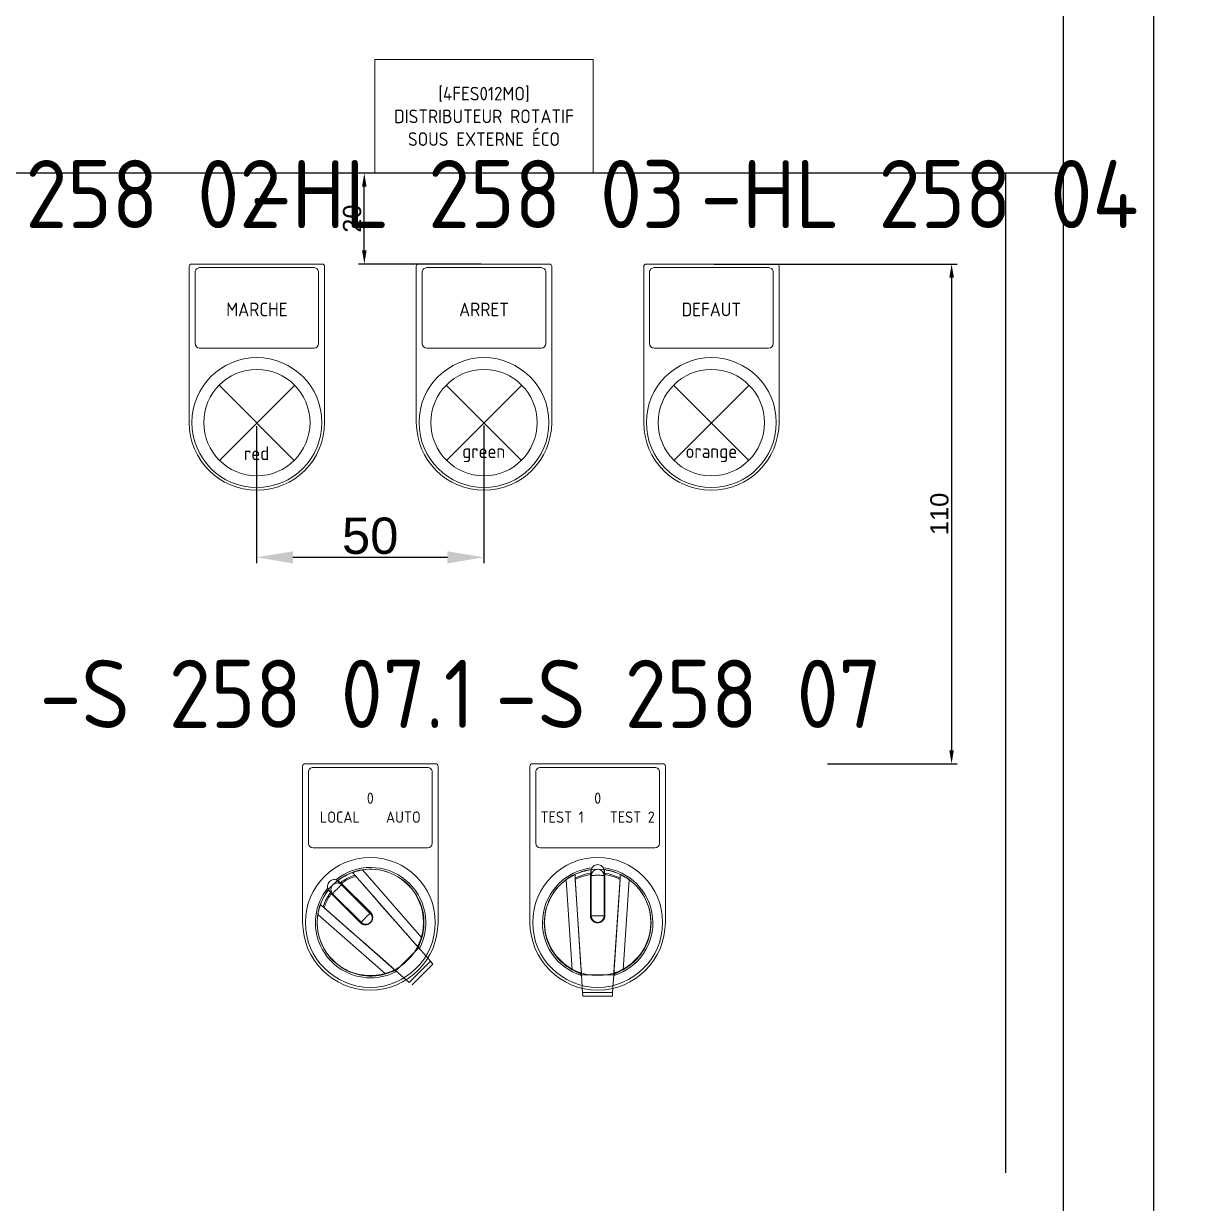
# Model space of a CAD drawing. Header units: millimetres. Extents: x 0 to 69574, y -5 to 41746.
# Drawn here: x 39704.3 to 39962.1, y 23952.7 to 24212.3 of the extents above; entities that cross this region are included whole.
import ezdxf
from ezdxf.enums import TextEntityAlignment as Align

# ---------------------------------------------------------------- set-up
doc = ezdxf.new("R2010")
doc.units = ezdxf.units.MM
doc.set_wipeout_variables(frame=1)
doc.layers.add('! NO PLOT !', color=7, linetype='Continuous', true_color=0xff75dd, plot=False)
doc.layers.add('000-PI-Oprema', color=30, linetype='Continuous', lineweight=5)
for name, color, linetype in [('000-PI-ORMAR', 2, 'Continuous'), ('000-PI_TEXT', 7, 'Continuous'), ('002-PI-Kabelska kanalica', 150, 'Continuous')]:
    doc.layers.add(name, color=color, linetype=linetype)
doc.styles.add('PI0', font='isocpeur.ttf', dxfattribs={"width": 0.9})
doc.styles.get("Standard").update_dxf_attribs({"font": 'arial.ttf'})
doc.dimstyles.new('ISO-25', dxfattribs={"dimtxt": 4, "dimasz": 3, "dimexe": 1.25, "dimexo": 0.625, "dimtad": 1, "dimtxsty": 'Standard', "dimcen": 3, "dimadec": 0, "dimazin": 0, "dimtfac": 1, "dimtmove": 0, "dimatfit": 3, "dimfxl": 1, "dimarcsym": 0})
doc.dimstyles.new('ISO-25-lb', dxfattribs={"dimtxt": 8, "dimasz": 8, "dimexe": 1.25, "dimexo": 0.625, "dimtad": 1, "dimtxsty": 'Standard', "dimcen": 5, "dimadec": 0, "dimazin": 0, "dimtfac": 1, "dimtmove": 0, "dimatfit": 3, "dimfxl": 1, "dimarcsym": 0})

# ---------------------------------------------------------------- blocks, each defined once
blk = doc.blocks.new('*D718')
at = {"layer": '! NO PLOT !', "color": 0, "lineweight": -2, "ltscale": 0.25, "transparency": 16777216}
for p, q in [((39856.36, 24159.4), (39909.88, 24159.4)), ((39908.63, 24156.4), (39908.63, 24052.4)), ((39881.28, 24049.4), (39909.88, 24049.4))]:
    blk.add_line(p, q, dxfattribs=at)
at = {"layer": '! NO PLOT !', "color": 0, "ltscale": 0.25, "transparency": 16777216}
for points in [[(39908.13, 24156.4), (39909.13, 24156.4), (39908.63, 24159.4)], [(39908.13, 24052.4), (39909.13, 24052.4), (39908.63, 24049.4)]]:
    blk.add_solid(points, dxfattribs=at)
at = {"layer": 'Defpoints', "color": 0, "ltscale": 0.25, "transparency": 16777216}
for p in [(39855.73, 24159.4), (39880.66, 24049.4), (39908.63, 24049.4)]:
    blk.add_point(p, dxfattribs=at)
at = {"layer": '! NO PLOT !', "color": 0, "ltscale": 0.25, "transparency": 16777216, "insert": (39905.96, 24104.4), "char_height": 4, "attachment_point": 5, "rotation": 90}
blk.add_mtext('110', dxfattribs=at)
blk = doc.blocks.new('podloska')
at = {"layer": '000-PI-Oprema'}
for p, q in [((43279.2, 39098.35), (43308, 39098.35)), ((43278.7, 39063.45), (43278.7, 39097.85)), ((43280, 39080.85), (43280, 39096.55)), ((43281, 39097.55), (43306.2, 39097.55)), ((43307.2, 39080.85), (43307.2, 39096.55)), ((43308.5, 39063.45), (43308.5, 39097.85)), ((43281, 39079.85), (43306.2, 39079.85))]:
    blk.add_line(p, q, dxfattribs=at)
blk.add_circle((43293.6, 39063.45), 14.3, dxfattribs=at)
at = {"layer": '000-PI-Oprema', "ltscale": 0.25}
blk.add_circle((43293.6, 39063.45), 11.7, dxfattribs=at)
at = {"layer": '000-PI-Oprema'}
for centre, radius, start, end in [((43279.2, 39097.85), 0.5, 90, 179.9998), ((43308, 39097.85), 0.5, 0.0002, 90), ((43281, 39096.55), 1, 90, 180.0001), ((43306.2, 39096.55), 1, 359.9999, 90), ((43281, 39080.85), 1, 180, 270), ((43306.2, 39080.85), 1, 270, 0), ((43293.6, 39063.45), 14.9, 180, 0)]:
    blk.add_arc(centre, radius, start, end, dxfattribs=at)
blk = doc.blocks.new('*D808')
at = {"layer": '! NO PLOT !', "color": 0, "linetype": 'Continuous', "lineweight": -2, "ltscale": 0.25, "transparency": 16777216}
for p, q in [((39755.63, 24123.73), (39755.63, 24093.6)), ((39805.63, 24123.83), (39805.63, 24093.6)), ((39763.63, 24094.85), (39797.63, 24094.85))]:
    blk.add_line(p, q, dxfattribs=at)
at = {"layer": '! NO PLOT !', "color": 0, "ltscale": 0.25, "transparency": 16777216}
for points in [[(39763.63, 24096.18), (39763.63, 24093.51), (39755.63, 24094.85)], [(39797.63, 24096.18), (39797.63, 24093.51), (39805.63, 24094.85)]]:
    blk.add_solid(points, dxfattribs=at)
at = {"layer": 'Defpoints', "color": 0, "ltscale": 0.25, "transparency": 16777216}
for p in [(39755.63, 24124.35), (39805.63, 24124.45), (39805.63, 24094.85)]:
    blk.add_point(p, dxfattribs=at)
at = {"layer": '! NO PLOT !', "color": 0, "ltscale": 0.25, "transparency": 16777216, "insert": (39780.63, 24099.55), "char_height": 8, "attachment_point": 5}
blk.add_mtext('50', dxfattribs=at)
blk = doc.blocks.new('*D809')
at = {"layer": '! NO PLOT !', "color": 0, "lineweight": -2, "ltscale": 0.25, "transparency": 16777216}
for p, q in [((39805.06, 24179.4), (39778.09, 24179.4)), ((39779.34, 24162.4), (39779.34, 24176.4)), ((39805.06, 24159.4), (39778.09, 24159.4))]:
    blk.add_line(p, q, dxfattribs=at)
at = {"layer": '! NO PLOT !', "color": 0, "ltscale": 0.25, "transparency": 16777216}
for points in [[(39778.84, 24176.4), (39779.84, 24176.4), (39779.34, 24179.4)], [(39778.84, 24162.4), (39779.84, 24162.4), (39779.34, 24159.4)]]:
    blk.add_solid(points, dxfattribs=at)
at = {"layer": 'Defpoints', "color": 0, "ltscale": 0.25, "transparency": 16777216}
for p in [(39779.34, 24179.4), (39805.68, 24179.4), (39805.68, 24159.4)]:
    blk.add_point(p, dxfattribs=at)
at = {"layer": '! NO PLOT !', "color": 0, "ltscale": 0.25, "transparency": 16777216, "insert": (39776.67, 24169.4), "char_height": 4, "attachment_point": 5, "rotation": 90}
blk.add_mtext('20', dxfattribs=at)
blk = doc.blocks.new('*U1084')
at = {"layer": '002-PI-Kabelska kanalica'}
blk.add_line((-20, -100), (-20, 1420), dxfattribs=at)

msp = doc.modelspace()

# ---------------------------------------------------------------- block references
at = {"rotation": 180}
msp.add_blockref('*U1084', (39734.172, 24339.404), dxfattribs=at)

# ---------------------------------------------------------------- next in the draw order: wipeouts: each hides what was drawn before it
msp.add_wipeout([(39609.684, 24761.404), (40000.172, 24761.404), (39999.684, 22778.904), (39609.672, 22776.904)]).dxf.layer = '000-PI-ORMAR'

# ---------------------------------------------------------------- next in the draw order: linework, layer by layer
at = {"layer": '! NO PLOT !'}
for p, q in [((39953.184, 22849.154), (39953.184, 24689.154)), ((39933.184, 24684.154), (39933.184, 22854.154))]:
    msp.add_line(p, q, dxfattribs=at)
at = {"layer": '! NO PLOT !', "ltscale": 0.25}
for p, q in [((39933.184, 24179.404), (39678.184, 24179.404)), ((39920.511, 24179.404), (39920.511, 23959.404))]:
    msp.add_line(p, q, dxfattribs=at)
at = {"layer": '000-PI-Oprema'}
for p, q in [((39747.361, 24132.727), (39763.907, 24116.181)), ((39764.007, 24132.727), (39747.461, 24116.181)), ((39797.361, 24132.727), (39813.907, 24116.181)), ((39814.007, 24132.727), (39797.461, 24116.181)), ((39847.411, 24132.727), (39863.957, 24116.181)), ((39864.057, 24132.727), (39847.511, 24116.181)), ((39815.809, 24014.504), (39815.809, 24048.904)), ((39816.309, 24049.404), (39845.109, 24049.404)), ((39818.109, 24048.604), (39843.309, 24048.604)), ((39845.609, 24014.504), (39845.609, 24048.904)), ((39817.109, 24031.904), (39817.109, 24047.604)), ((39844.309, 24031.904), (39844.309, 24047.604)), ((39818.109, 24030.904), (39843.309, 24030.904)), ((39776.262, 24024.211), (39776.556, 24024.337)), ((39776.556, 24024.337), (39776.854, 24024.455)), ((39776.735, 24025.491), (39776.738, 24025.492)), ((39776.739, 24025.487), (39776.735, 24025.491)), ((39776.738, 24025.492), (39776.746, 24025.495)), ((39776.751, 24025.473), (39776.739, 24025.487)), ((39776.746, 24025.495), (39776.76, 24025.5)), ((39776.771, 24025.45), (39776.751, 24025.473)), ((39776.76, 24025.5), (39776.781, 24025.507)), ((39776.8, 24025.416), (39776.771, 24025.45)), ((39776.781, 24025.507), (39776.807, 24025.517)), ((39776.838, 24025.373), (39776.8, 24025.416)), ((39776.807, 24025.517), (39776.839, 24025.528)), ((39776.885, 24025.319), (39776.838, 24025.373)), ((39776.839, 24025.528), (39776.877, 24025.541)), ((39776.854, 24024.455), (39777.155, 24024.563)), ((39776.877, 24025.541), (39776.92, 24025.556)), ((39776.942, 24025.255), (39776.885, 24025.319)), ((39776.92, 24025.556), (39776.969, 24025.573)), ((39777.008, 24025.18), (39776.942, 24025.255)), ((39776.969, 24025.573), (39777.023, 24025.591)), ((39777.083, 24025.094), (39777.008, 24025.18)), ((39777.023, 24025.591), (39777.081, 24025.61)), ((39777.081, 24025.61), (39777.144, 24025.63)), ((39777.168, 24024.997), (39777.083, 24025.094)), ((39777.144, 24025.63), (39777.211, 24025.651)), ((39777.155, 24024.563), (39777.46, 24024.663)), ((39777.262, 24024.89), (39777.168, 24024.997)), ((39777.211, 24025.651), (39777.28, 24025.673)), ((39777.276, 24024.872), (39777.248, 24024.904)), ((39791.001, 24009.234), (39777.262, 24024.89)), ((39777.305, 24024.839), (39777.276, 24024.872)), ((39777.28, 24025.673), (39777.353, 24025.695)), ((39777.335, 24024.806), (39777.305, 24024.839)), ((39777.365, 24024.771), (39777.335, 24024.806)), ((39777.353, 24025.695), (39777.43, 24025.718)), ((39777.396, 24024.736), (39777.365, 24024.771)), ((39777.428, 24024.7), (39777.396, 24024.736)), ((39777.46, 24024.663), (39777.428, 24024.7)), ((39777.43, 24025.718), (39777.511, 24025.741)), ((39778.19, 24023.831), (39777.46, 24024.663)), ((39777.511, 24025.741), (39777.596, 24025.765)), ((39777.596, 24025.765), (39777.685, 24025.789)), ((39777.685, 24025.789), (39777.778, 24025.814)), ((39777.778, 24025.814), (39777.873, 24025.838)), ((39777.873, 24025.838), (39777.971, 24025.862)), ((39777.971, 24025.862), (39778.072, 24025.886)), ((39778.072, 24025.886), (39778.174, 24025.909)), ((39778.174, 24025.909), (39778.278, 24025.932)), ((39778.278, 24025.932), (39778.383, 24025.953)), ((39778.383, 24025.953), (39778.488, 24025.974)), ((39778.488, 24025.974), (39778.594, 24025.994)), ((39778.594, 24025.994), (39778.699, 24026.013)), ((39778.699, 24026.013), (39778.804, 24026.031)), ((39778.804, 24026.031), (39778.907, 24026.048)), ((39791.999, 24011.129), (39778.907, 24026.048)), ((39824.312, 24024.26), (39824.402, 24024.318)), ((39824.402, 24024.318), (39824.491, 24024.374)), ((39824.491, 24024.374), (39824.578, 24024.428)), ((39824.578, 24024.428), (39824.665, 24024.48)), ((39824.665, 24024.48), (39824.749, 24024.53)), ((39824.749, 24024.53), (39824.832, 24024.578)), ((39824.832, 24024.578), (39824.912, 24024.624)), ((39824.912, 24024.624), (39824.989, 24024.668)), ((39824.989, 24024.668), (39825.063, 24024.709)), ((39825.063, 24024.709), (39825.134, 24024.747)), ((39825.134, 24024.747), (39825.201, 24024.783)), ((39825.201, 24024.783), (39825.265, 24024.817)), ((39825.265, 24024.817), (39825.327, 24024.849)), ((39825.327, 24024.849), (39825.386, 24024.879)), ((39825.386, 24024.879), (39825.441, 24024.907)), ((39825.441, 24024.907), (39825.492, 24024.932)), ((39825.492, 24024.932), (39825.538, 24024.955)), ((39825.538, 24024.955), (39825.579, 24024.975)), ((39825.579, 24024.975), (39825.615, 24024.992)), ((39825.615, 24024.992), (39825.646, 24025.007)), ((39825.646, 24025.007), (39825.671, 24025.019)), ((39825.671, 24025.019), (39825.691, 24025.028)), ((39825.691, 24025.028), (39825.704, 24025.035)), ((39825.704, 24025.035), (39825.712, 24025.038)), ((39825.712, 24025.038), (39825.715, 24025.04)), ((39825.715, 24025.034), (39825.715, 24025.04)), ((39825.717, 24025.016), (39825.715, 24025.034)), ((39825.719, 24024.985), (39825.717, 24025.016)), ((39825.721, 24024.941), (39825.719, 24024.985)), ((39825.725, 24024.883), (39825.721, 24024.941)), ((39825.73, 24024.812), (39825.725, 24024.883)), ((39825.735, 24024.726), (39825.73, 24024.812)), ((39825.742, 24024.627), (39825.735, 24024.726)), ((39825.749, 24024.513), (39825.742, 24024.627)), ((39825.758, 24024.385), (39825.749, 24024.513)), ((39825.767, 24024.242), (39825.758, 24024.385)), ((39826.363, 24024.223), (39826.657, 24024.35)), ((39826.657, 24024.35), (39826.954, 24024.469)), ((39826.954, 24024.469), (39827.255, 24024.578)), ((39827.255, 24024.578), (39827.558, 24024.678)), ((39827.558, 24024.678), (39827.864, 24024.768)), ((39827.864, 24024.768), (39828.172, 24024.85)), ((39828.172, 24024.85), (39828.483, 24024.922)), ((39828.483, 24024.922), (39828.795, 24024.984)), ((39828.795, 24024.984), (39829.109, 24025.038)), ((39829.109, 24016.024), (39829.109, 24025.316)), ((39829.209, 24015.467), (39829.209, 24026.058)), ((39829.309, 24015.249), (39829.309, 24025.867)), ((39832.109, 24015.249), (39832.109, 24025.867)), ((39832.209, 24015.467), (39832.209, 24026.058)), ((39832.309, 24016.024), (39832.309, 24025.316)), ((39832.623, 24024.984), (39832.309, 24025.038)), ((39832.935, 24024.922), (39832.623, 24024.984)), ((39833.245, 24024.85), (39832.935, 24024.922)), ((39833.554, 24024.768), (39833.245, 24024.85)), ((39833.86, 24024.678), (39833.554, 24024.768)), ((39834.163, 24024.578), (39833.86, 24024.678)), ((39834.463, 24024.469), (39834.163, 24024.578)), ((39834.76, 24024.35), (39834.463, 24024.469)), ((39835.054, 24024.223), (39834.76, 24024.35)), ((39835.65, 24024.242), (39835.66, 24024.385)), ((39835.66, 24024.385), (39835.668, 24024.513)), ((39835.668, 24024.513), (39835.675, 24024.627)), ((39835.675, 24024.627), (39835.682, 24024.726)), ((39835.682, 24024.726), (39835.687, 24024.812)), ((39835.687, 24024.812), (39835.692, 24024.883)), ((39835.692, 24024.883), (39835.696, 24024.941)), ((39835.696, 24024.941), (39835.699, 24024.985)), ((39835.699, 24024.985), (39835.701, 24025.016)), ((39835.701, 24025.016), (39835.702, 24025.034)), ((39835.705, 24025.038), (39835.702, 24025.04)), ((39835.702, 24025.034), (39835.702, 24025.04)), ((39835.713, 24025.035), (39835.705, 24025.038)), ((39835.727, 24025.028), (39835.713, 24025.035)), ((39835.746, 24025.019), (39835.727, 24025.028)), ((39835.771, 24025.007), (39835.746, 24025.019)), ((39835.802, 24024.992), (39835.771, 24025.007)), ((39835.838, 24024.975), (39835.802, 24024.992)), ((39835.879, 24024.955), (39835.838, 24024.975)), ((39835.926, 24024.932), (39835.879, 24024.955)), ((39835.976, 24024.907), (39835.926, 24024.932)), ((39836.032, 24024.879), (39835.976, 24024.907)), ((39836.09, 24024.849), (39836.032, 24024.879)), ((39836.152, 24024.817), (39836.09, 24024.849)), ((39836.217, 24024.783), (39836.152, 24024.817)), ((39836.284, 24024.747), (39836.217, 24024.783)), ((39836.354, 24024.709), (39836.284, 24024.747)), ((39836.428, 24024.668), (39836.354, 24024.709)), ((39836.505, 24024.624), (39836.428, 24024.668)), ((39836.585, 24024.578), (39836.505, 24024.624)), ((39836.668, 24024.53), (39836.585, 24024.578)), ((39836.753, 24024.48), (39836.668, 24024.53)), ((39836.839, 24024.428), (39836.753, 24024.48)), ((39836.927, 24024.374), (39836.839, 24024.428)), ((39837.016, 24024.318), (39836.927, 24024.374)), ((39837.105, 24024.26), (39837.016, 24024.318)), ((39773.549, 24023.736), (39773.545, 24023.74)), ((39773.561, 24023.724), (39773.549, 24023.736)), ((39773.582, 24023.704), (39773.561, 24023.724)), ((39773.611, 24023.674), (39773.582, 24023.704)), ((39780.657, 24016.487), (39773.609, 24023.535)), ((39773.649, 24023.636), (39773.611, 24023.674)), ((39773.894, 24023.391), (39773.649, 24023.636)), ((39773.979, 24023.306), (39773.894, 24023.391)), ((39774.073, 24023.212), (39773.979, 24023.306)), ((39781.034, 24016.252), (39774.073, 24023.212)), ((39774.193, 24023.234), (39774.14, 24023.287)), ((39774.22, 24023.206), (39774.193, 24023.234)), ((39774.249, 24023.178), (39774.22, 24023.206)), ((39774.337, 24023.09), (39774.249, 24023.178)), ((39774.337, 24023.09), (39774.596, 24023.274)), ((39780.711, 24016.716), (39774.337, 24023.09)), ((39774.596, 24023.274), (39774.861, 24023.451)), ((39774.861, 24023.451), (39775.132, 24023.619)), ((39775.132, 24023.619), (39775.407, 24023.78)), ((39775.407, 24023.78), (39775.688, 24023.932)), ((39775.688, 24023.932), (39775.973, 24024.076)), ((39775.973, 24024.076), (39776.262, 24024.211)), ((39778.92, 24022.999), (39778.19, 24023.831)), ((39779.65, 24022.167), (39778.92, 24022.999)), ((39780.38, 24021.336), (39779.65, 24022.167)), ((39823.785, 24023.897), (39823.87, 24023.959)), ((39825.077, 24004.091), (39823.785, 24023.897)), ((39823.87, 24023.959), (39823.957, 24024.02)), ((39823.957, 24024.02), (39824.044, 24024.081)), ((39824.044, 24024.081), (39824.133, 24024.142)), ((39824.133, 24024.142), (39824.223, 24024.201)), ((39824.223, 24024.201), (39824.312, 24024.26)), ((39825.77, 24024.219), (39825.767, 24024.262)), ((39827.041, 24004.707), (39825.767, 24024.242)), ((39825.773, 24024.176), (39825.77, 24024.219)), ((39825.776, 24024.131), (39825.773, 24024.176)), ((39825.779, 24024.085), (39825.776, 24024.131)), ((39825.782, 24024.039), (39825.779, 24024.085)), ((39825.785, 24023.99), (39825.782, 24024.039)), ((39825.788, 24023.941), (39825.785, 24023.99)), ((39825.788, 24023.941), (39826.074, 24024.086)), ((39825.86, 24022.837), (39825.788, 24023.941)), ((39825.932, 24021.732), (39825.86, 24022.837)), ((39826.004, 24020.628), (39825.932, 24021.732)), ((39826.074, 24024.086), (39826.363, 24024.223)), ((39834.376, 24004.707), (39835.65, 24024.242)), ((39835.344, 24024.086), (39835.054, 24024.223)), ((39835.629, 24023.941), (39835.344, 24024.086)), ((39835.413, 24020.628), (39835.485, 24021.732)), ((39835.485, 24021.732), (39835.557, 24022.837)), ((39835.557, 24022.837), (39835.629, 24023.941)), ((39835.629, 24023.941), (39835.633, 24023.99)), ((39835.633, 24023.99), (39835.636, 24024.039)), ((39835.636, 24024.039), (39835.639, 24024.085)), ((39835.639, 24024.085), (39835.642, 24024.131)), ((39835.642, 24024.131), (39835.645, 24024.176)), ((39835.645, 24024.176), (39835.648, 24024.219)), ((39835.648, 24024.219), (39835.65, 24024.262)), ((39836.34, 24004.091), (39837.632, 24023.897)), ((39837.195, 24024.201), (39837.105, 24024.26)), ((39837.284, 24024.142), (39837.195, 24024.201)), ((39837.373, 24024.081), (39837.284, 24024.142)), ((39837.461, 24024.02), (39837.373, 24024.081)), ((39837.547, 24023.959), (39837.461, 24024.02)), ((39837.632, 24023.897), (39837.547, 24023.959)), ((39770.953, 24018.901), (39771.088, 24019.191)), ((39771.088, 24019.191), (39771.232, 24019.476)), ((39771.232, 24019.476), (39771.384, 24019.756)), ((39771.384, 24019.756), (39771.544, 24020.032)), ((39771.428, 24021.615), (39771.424, 24021.619)), ((39771.44, 24021.603), (39771.428, 24021.615)), ((39771.46, 24021.582), (39771.44, 24021.603)), ((39771.49, 24021.553), (39771.46, 24021.582)), ((39771.528, 24021.515), (39771.49, 24021.553)), ((39771.575, 24021.468), (39771.528, 24021.515)), ((39771.544, 24020.032), (39771.713, 24020.303)), ((39771.631, 24021.411), (39771.575, 24021.468)), ((39779.137, 24014.047), (39771.629, 24021.555)), ((39771.697, 24021.345), (39771.631, 24021.411)), ((39771.773, 24021.27), (39771.697, 24021.345)), ((39771.713, 24020.303), (39771.89, 24020.568)), ((39771.858, 24021.185), (39771.773, 24021.27)), ((39771.952, 24021.091), (39771.858, 24021.185)), ((39771.958, 24020.944), (39771.877, 24021.024)), ((39771.89, 24020.568), (39772.074, 24020.827)), ((39778.912, 24014.13), (39771.952, 24021.091)), ((39771.986, 24020.915), (39771.958, 24020.944)), ((39772.074, 24020.827), (39771.986, 24020.915)), ((39778.448, 24014.453), (39772.074, 24020.827)), ((39781.109, 24020.504), (39780.38, 24021.336)), ((39781.839, 24019.673), (39781.109, 24020.504)), ((39782.568, 24018.842), (39781.839, 24019.673)), ((39826.076, 24019.524), (39826.004, 24020.628)), ((39826.148, 24018.42), (39826.076, 24019.524)), ((39835.269, 24018.42), (39835.341, 24019.524)), ((39835.341, 24019.524), (39835.413, 24020.628)), ((39769.151, 24016.464), (39769.169, 24016.57)), ((39769.169, 24016.57), (39769.189, 24016.675)), ((39769.189, 24016.675), (39769.21, 24016.781)), ((39769.21, 24016.781), (39769.232, 24016.886)), ((39769.232, 24016.886), (39769.255, 24016.99)), ((39769.255, 24016.99), (39769.278, 24017.092)), ((39769.278, 24017.092), (39769.302, 24017.192)), ((39769.302, 24017.192), (39769.326, 24017.291)), ((39769.326, 24017.291), (39769.35, 24017.386)), ((39769.35, 24017.386), (39769.375, 24017.478)), ((39769.375, 24017.478), (39769.399, 24017.567)), ((39769.399, 24017.567), (39769.423, 24017.653)), ((39769.423, 24017.653), (39769.446, 24017.734)), ((39769.446, 24017.734), (39769.469, 24017.811)), ((39769.469, 24017.811), (39769.491, 24017.883)), ((39769.491, 24017.883), (39769.512, 24017.953)), ((39769.512, 24017.953), (39769.534, 24018.02)), ((39769.534, 24018.02), (39769.554, 24018.082)), ((39769.554, 24018.082), (39769.573, 24018.141)), ((39769.573, 24018.141), (39769.591, 24018.195)), ((39769.591, 24018.195), (39769.608, 24018.244)), ((39769.608, 24018.244), (39769.623, 24018.287)), ((39769.623, 24018.287), (39769.636, 24018.325)), ((39769.636, 24018.325), (39769.647, 24018.357)), ((39769.647, 24018.357), (39769.656, 24018.383)), ((39769.656, 24018.383), (39769.664, 24018.403)), ((39769.664, 24018.403), (39769.669, 24018.418)), ((39769.669, 24018.418), (39769.672, 24018.426)), ((39769.672, 24018.426), (39769.673, 24018.429)), ((39769.677, 24018.425), (39769.673, 24018.429)), ((39769.691, 24018.413), (39769.677, 24018.425)), ((39769.714, 24018.393), (39769.691, 24018.413)), ((39769.747, 24018.364), (39769.714, 24018.393)), ((39769.791, 24018.326), (39769.747, 24018.364)), ((39769.844, 24018.278), (39769.791, 24018.326)), ((39769.909, 24018.222), (39769.844, 24018.278)), ((39769.984, 24018.156), (39769.909, 24018.222)), ((39770.07, 24018.081), (39769.984, 24018.156)), ((39770.166, 24017.996), (39770.07, 24018.081)), ((39770.274, 24017.902), (39770.166, 24017.996)), ((39770.292, 24017.888), (39770.26, 24017.916)), ((39785.93, 24004.163), (39770.274, 24017.902)), ((39770.324, 24017.859), (39770.292, 24017.888)), ((39770.358, 24017.829), (39770.324, 24017.859)), ((39770.393, 24017.799), (39770.358, 24017.829)), ((39770.428, 24017.768), (39770.393, 24017.799)), ((39770.464, 24017.736), (39770.428, 24017.768)), ((39770.501, 24017.704), (39770.464, 24017.736)), ((39770.501, 24017.704), (39770.601, 24018.009)), ((39771.333, 24016.974), (39770.501, 24017.704)), ((39770.601, 24018.009), (39770.709, 24018.31)), ((39770.709, 24018.31), (39770.827, 24018.607)), ((39770.827, 24018.607), (39770.953, 24018.901)), ((39772.165, 24016.244), (39771.333, 24016.974)), ((39780.76, 24016.664), (39780.711, 24016.716)), ((39780.807, 24016.61), (39780.76, 24016.664)), ((39780.852, 24016.554), (39780.807, 24016.61)), ((39780.894, 24016.496), (39780.852, 24016.554)), ((39783.298, 24018.01), (39782.568, 24018.842)), ((39784.756, 24016.348), (39783.298, 24018.01)), ((39826.22, 24017.317), (39826.148, 24018.42)), ((39826.292, 24016.213), (39826.22, 24017.317)), ((39835.125, 24016.213), (39835.197, 24017.317)), ((39835.197, 24017.317), (39835.269, 24018.42)), ((39769.116, 24016.257), (39769.133, 24016.36)), ((39784.034, 24003.165), (39769.116, 24016.257)), ((39769.133, 24016.36), (39769.151, 24016.464)), ((39772.997, 24015.514), (39772.165, 24016.244)), ((39773.828, 24014.784), (39772.997, 24015.514)), ((39774.66, 24014.054), (39773.828, 24014.784)), ((39775.491, 24013.325), (39774.66, 24014.054)), ((39778.5, 24014.404), (39778.448, 24014.453)), ((39778.554, 24014.356), (39778.5, 24014.404)), ((39778.61, 24014.312), (39778.554, 24014.356)), ((39778.668, 24014.269), (39778.61, 24014.312)), ((39778.728, 24014.23), (39778.668, 24014.269)), ((39778.79, 24014.193), (39778.728, 24014.23)), ((39778.853, 24014.159), (39778.79, 24014.193)), ((39778.917, 24014.128), (39778.853, 24014.159)), ((39778.984, 24014.1), (39778.917, 24014.128)), ((39779.051, 24014.074), (39778.984, 24014.1)), ((39779.119, 24014.052), (39779.051, 24014.074)), ((39779.188, 24014.033), (39779.119, 24014.052)), ((39779.258, 24014.017), (39779.188, 24014.033)), ((39779.329, 24014.004), (39779.258, 24014.017)), ((39779.4, 24013.995), (39779.329, 24014.004)), ((39779.472, 24013.988), (39779.4, 24013.995)), ((39779.543, 24013.985), (39779.472, 24013.988)), ((39779.615, 24013.985), (39779.543, 24013.985)), ((39779.615, 24013.985), (39779.687, 24013.988)), ((39779.687, 24013.988), (39779.758, 24013.995)), ((39779.758, 24013.995), (39779.829, 24014.004)), ((39779.829, 24014.004), (39779.9, 24014.017)), ((39779.9, 24014.017), (39779.97, 24014.033)), ((39779.97, 24014.033), (39780.039, 24014.052)), ((39780.039, 24014.052), (39780.108, 24014.074)), ((39780.108, 24014.074), (39780.175, 24014.1)), ((39780.175, 24014.1), (39780.241, 24014.128)), ((39780.241, 24014.128), (39780.306, 24014.159)), ((39780.306, 24014.159), (39780.369, 24014.193)), ((39780.369, 24014.193), (39780.43, 24014.23)), ((39780.43, 24014.23), (39780.49, 24014.269)), ((39780.49, 24014.269), (39780.548, 24014.312)), ((39780.548, 24014.312), (39780.605, 24014.356)), ((39780.605, 24014.356), (39780.659, 24014.404)), ((39781.117, 24016.027), (39780.657, 24016.487)), ((39780.659, 24014.404), (39780.711, 24014.453)), ((39780.711, 24014.453), (39780.76, 24014.505)), ((39780.76, 24014.505), (39780.807, 24014.559)), ((39780.807, 24014.559), (39780.852, 24014.615)), ((39780.852, 24014.615), (39780.894, 24014.673)), ((39780.934, 24016.436), (39780.894, 24016.496)), ((39780.894, 24014.673), (39780.934, 24014.733)), ((39780.971, 24016.374), (39780.934, 24016.436)), ((39780.934, 24014.733), (39780.971, 24014.795)), ((39781.005, 24016.311), (39780.971, 24016.374)), ((39780.971, 24014.795), (39781.005, 24014.858)), ((39781.036, 24016.246), (39781.005, 24016.311)), ((39781.005, 24014.858), (39781.036, 24014.923)), ((39781.064, 24016.18), (39781.036, 24016.246)), ((39781.036, 24014.923), (39781.064, 24014.989)), ((39781.089, 24016.113), (39781.064, 24016.18)), ((39781.064, 24014.989), (39781.089, 24015.056)), ((39781.112, 24016.045), (39781.089, 24016.113)), ((39781.089, 24015.056), (39781.112, 24015.125)), ((39781.131, 24015.976), (39781.112, 24016.045)), ((39781.112, 24015.125), (39781.131, 24015.194)), ((39781.147, 24015.906), (39781.131, 24015.976)), ((39781.131, 24015.194), (39781.147, 24015.264)), ((39781.159, 24015.835), (39781.147, 24015.906)), ((39781.147, 24015.264), (39781.16, 24015.334)), ((39781.169, 24015.764), (39781.159, 24015.835)), ((39781.16, 24015.334), (39781.169, 24015.406)), ((39781.176, 24015.692), (39781.169, 24015.764)), ((39781.169, 24015.406), (39781.176, 24015.477)), ((39781.179, 24015.621), (39781.176, 24015.692)), ((39781.176, 24015.477), (39781.179, 24015.549)), ((39781.179, 24015.549), (39781.179, 24015.621)), ((39785.485, 24015.518), (39784.756, 24016.348)), ((39786.214, 24014.687), (39785.485, 24015.518)), ((39786.943, 24013.856), (39786.214, 24014.687)), ((39826.364, 24015.109), (39826.292, 24016.213)), ((39826.436, 24014.006), (39826.364, 24015.109)), ((39826.508, 24012.903), (39826.436, 24014.006)), ((39829.11, 24015.952), (39829.109, 24016.024)), ((39829.115, 24015.88), (39829.11, 24015.952)), ((39829.123, 24015.809), (39829.115, 24015.88)), ((39829.134, 24015.738), (39829.123, 24015.809)), ((39829.149, 24015.668), (39829.134, 24015.738)), ((39829.166, 24015.598), (39829.149, 24015.668)), ((39829.187, 24015.529), (39829.166, 24015.598)), ((39829.211, 24015.461), (39829.187, 24015.529)), ((39829.237, 24015.395), (39829.211, 24015.461)), ((39829.267, 24015.329), (39829.237, 24015.395)), ((39829.3, 24015.266), (39829.267, 24015.329)), ((39829.335, 24015.203), (39829.3, 24015.266)), ((39829.373, 24015.142), (39829.335, 24015.203)), ((39829.414, 24015.083), (39829.373, 24015.142)), ((39829.458, 24015.026), (39829.414, 24015.083)), ((39829.504, 24014.971), (39829.458, 24015.026)), ((39829.552, 24014.918), (39829.504, 24014.971)), ((39829.603, 24014.867), (39829.552, 24014.918)), ((39829.656, 24014.819), (39829.603, 24014.867)), ((39829.711, 24014.773), (39829.656, 24014.819)), ((39829.768, 24014.729), (39829.711, 24014.773)), ((39829.827, 24014.688), (39829.768, 24014.729)), ((39829.888, 24014.65), (39829.827, 24014.688)), ((39829.95, 24014.615), (39829.888, 24014.65)), ((39830.014, 24014.582), (39829.95, 24014.615)), ((39830.08, 24014.552), (39830.014, 24014.582)), ((39830.146, 24014.526), (39830.08, 24014.552)), ((39830.214, 24014.502), (39830.146, 24014.526)), ((39830.283, 24014.481), (39830.214, 24014.502)), ((39830.353, 24014.464), (39830.283, 24014.481)), ((39830.423, 24014.449), (39830.353, 24014.464)), ((39830.494, 24014.438), (39830.423, 24014.449)), ((39830.565, 24014.43), (39830.494, 24014.438)), ((39830.637, 24014.425), (39830.565, 24014.43)), ((39830.709, 24014.424), (39830.637, 24014.425)), ((39830.709, 24014.424), (39830.78, 24014.425)), ((39830.78, 24014.425), (39830.852, 24014.43)), ((39830.852, 24014.43), (39830.923, 24014.438)), ((39830.923, 24014.438), (39830.994, 24014.449)), ((39830.994, 24014.449), (39831.065, 24014.464)), ((39831.065, 24014.464), (39831.134, 24014.481)), ((39831.134, 24014.481), (39831.203, 24014.502)), ((39831.203, 24014.502), (39831.271, 24014.526)), ((39831.271, 24014.526), (39831.338, 24014.552)), ((39831.338, 24014.552), (39831.403, 24014.582)), ((39831.403, 24014.582), (39831.467, 24014.615)), ((39831.467, 24014.615), (39831.529, 24014.65)), ((39831.529, 24014.65), (39831.59, 24014.688)), ((39831.59, 24014.688), (39831.649, 24014.729)), ((39831.649, 24014.729), (39831.706, 24014.773)), ((39831.706, 24014.773), (39831.761, 24014.819)), ((39831.761, 24014.819), (39831.814, 24014.867)), ((39831.814, 24014.867), (39831.865, 24014.918)), ((39831.865, 24014.918), (39831.914, 24014.971)), ((39831.914, 24014.971), (39831.96, 24015.026)), ((39831.96, 24015.026), (39832.003, 24015.083)), ((39832.003, 24015.083), (39832.044, 24015.142)), ((39832.044, 24015.142), (39832.082, 24015.203)), ((39832.082, 24015.203), (39832.118, 24015.266)), ((39832.118, 24015.266), (39832.15, 24015.329)), ((39832.15, 24015.329), (39832.18, 24015.395)), ((39832.18, 24015.395), (39832.207, 24015.461)), ((39832.207, 24015.461), (39832.23, 24015.529)), ((39832.23, 24015.529), (39832.251, 24015.598)), ((39832.251, 24015.598), (39832.269, 24015.668)), ((39832.269, 24015.668), (39832.283, 24015.738)), ((39832.283, 24015.738), (39832.294, 24015.809)), ((39832.294, 24015.809), (39832.302, 24015.88)), ((39832.302, 24015.88), (39832.307, 24015.952)), ((39832.307, 24015.952), (39832.309, 24016.024)), ((39834.909, 24012.903), (39834.981, 24014.006)), ((39834.981, 24014.006), (39835.053, 24015.109)), ((39835.053, 24015.109), (39835.125, 24016.213)), ((39776.322, 24012.595), (39775.491, 24013.325)), ((39777.153, 24011.866), (39776.322, 24012.595)), ((39778.815, 24010.408), (39777.153, 24011.866)), ((39787.672, 24013.026), (39786.943, 24013.856)), ((39789.129, 24011.365), (39787.672, 24013.026)), ((39789.858, 24010.535), (39789.129, 24011.365)), ((39826.58, 24011.8), (39826.508, 24012.903)), ((39826.652, 24010.697), (39826.58, 24011.8)), ((39834.766, 24010.697), (39834.838, 24011.8)), ((39834.838, 24011.8), (39834.909, 24012.903)), ((39779.646, 24009.678), (39778.815, 24010.408)), ((39780.477, 24008.949), (39779.646, 24009.678)), ((39781.308, 24008.221), (39780.477, 24008.949)), ((39786.289, 24003.849), (39791.314, 24008.875)), ((39786.293, 24003.844), (39791.32, 24008.871)), ((39791.314, 24008.875), (39789.858, 24010.535)), ((39790.174, 24010.175), (39790.175, 24010.176)), ((39791, 24009.233), (39791.001, 24009.234)), ((39791.32, 24008.871), (39791.001, 24009.234)), ((39793.893, 24005.939), (39791.32, 24008.871)), ((39791.334, 24009.166), (39791.337, 24009.229)), ((39791.336, 24009.103), (39791.334, 24009.166)), ((39791.344, 24009.042), (39791.336, 24009.103)), ((39791.337, 24009.229), (39791.345, 24009.294)), ((39791.357, 24008.981), (39791.344, 24009.042)), ((39791.345, 24009.294), (39791.358, 24009.359)), ((39791.375, 24008.922), (39791.357, 24008.981)), ((39791.358, 24009.359), (39791.375, 24009.426)), ((39791.375, 24009.426), (39791.396, 24009.495)), ((39791.398, 24008.863), (39791.375, 24008.922)), ((39791.396, 24009.495), (39791.422, 24009.565)), ((39791.427, 24008.803), (39791.398, 24008.863)), ((39791.422, 24009.565), (39791.45, 24009.638)), ((39791.461, 24008.744), (39791.427, 24008.803)), ((39791.45, 24009.638), (39791.482, 24009.713)), ((39791.499, 24008.684), (39791.461, 24008.744)), ((39791.482, 24009.713), (39791.556, 24009.883)), ((39791.556, 24009.883), (39791.632, 24010.07)), ((39791.632, 24010.07), (39791.71, 24010.27)), ((39791.71, 24010.27), (39791.788, 24010.48)), ((39791.788, 24010.48), (39791.863, 24010.696)), ((39791.863, 24010.696), (39791.934, 24010.914)), ((39791.934, 24010.914), (39791.999, 24011.129)), ((39826.724, 24009.594), (39826.652, 24010.697)), ((39826.796, 24008.492), (39826.724, 24009.594)), ((39834.622, 24008.492), (39834.694, 24009.594)), ((39834.694, 24009.594), (39834.766, 24010.697)), ((39782.138, 24007.492), (39781.308, 24008.221)), ((39784.629, 24005.306), (39782.138, 24007.492)), ((39791.543, 24008.624), (39791.499, 24008.684)), ((39791.591, 24008.564), (39791.543, 24008.624)), ((39791.643, 24008.503), (39791.591, 24008.564)), ((39826.867, 24007.389), (39826.796, 24008.492)), ((39826.939, 24006.287), (39826.867, 24007.389)), ((39827.011, 24005.185), (39826.939, 24006.287)), ((39834.406, 24005.185), (39834.478, 24006.287)), ((39834.478, 24006.287), (39834.55, 24007.389)), ((39834.55, 24007.389), (39834.622, 24008.492)), ((39786.289, 24003.849), (39784.629, 24005.306)), ((39784.986, 24003.489), (39785.111, 24003.539)), ((39784.988, 24004.989), (39784.989, 24004.99)), ((39785.111, 24003.539), (39785.231, 24003.588)), ((39785.231, 24003.588), (39785.345, 24003.636)), ((39785.345, 24003.636), (39785.451, 24003.682)), ((39785.451, 24003.682), (39785.525, 24003.713)), ((39785.525, 24003.713), (39785.598, 24003.742)), ((39785.598, 24003.742), (39785.669, 24003.767)), ((39785.669, 24003.767), (39785.738, 24003.789)), ((39785.738, 24003.789), (39785.806, 24003.806)), ((39785.806, 24003.806), (39785.871, 24003.819)), ((39785.871, 24003.819), (39785.935, 24003.827)), ((39785.93, 24004.163), (39785.931, 24004.164)), ((39786.293, 24003.844), (39785.93, 24004.163)), ((39785.935, 24003.827), (39785.998, 24003.83)), ((39786.06, 24003.827), (39785.998, 24003.83)), ((39786.122, 24003.82), (39786.06, 24003.827)), ((39786.183, 24003.807), (39786.122, 24003.82)), ((39786.243, 24003.789), (39786.183, 24003.807)), ((39786.302, 24003.765), (39786.243, 24003.789)), ((39789.225, 24001.271), (39786.293, 24003.844)), ((39786.361, 24003.737), (39786.302, 24003.765)), ((39786.42, 24003.703), (39786.361, 24003.737)), ((39786.479, 24003.664), (39786.42, 24003.703)), ((39786.539, 24003.621), (39786.479, 24003.664)), ((39786.6, 24003.573), (39786.539, 24003.621)), ((39786.661, 24003.521), (39786.6, 24003.573)), ((39789.225, 24001.271), (39793.893, 24005.939)), ((39789.848, 24000.724), (39794.44, 24005.316)), ((39794.44, 24005.316), (39793.893, 24005.939)), ((39825.202, 24004.024), (39825.077, 24004.091)), ((39825.331, 24003.957), (39825.202, 24004.024)), ((39825.461, 24003.891), (39825.331, 24003.957)), ((39825.592, 24003.826), (39825.461, 24003.891)), ((39825.722, 24003.764), (39825.592, 24003.826)), ((39825.852, 24003.704), (39825.722, 24003.764)), ((39825.979, 24003.648), (39825.852, 24003.704)), ((39826.103, 24003.594), (39825.979, 24003.648)), ((39826.222, 24003.544), (39826.103, 24003.594)), ((39826.336, 24003.498), (39826.222, 24003.544)), ((39827.083, 24004.083), (39827.011, 24005.185)), ((39827.123, 24003.457), (39827.041, 24004.707)), ((39827.041, 24004.707), (39827.042, 24004.707)), ((39827.155, 24002.981), (39827.083, 24004.083)), ((39834.262, 24002.981), (39834.334, 24004.083)), ((39834.295, 24003.457), (39834.376, 24004.707)), ((39834.334, 24004.083), (39834.406, 24005.185)), ((39834.375, 24004.707), (39834.376, 24004.707)), ((39835.081, 24003.498), (39835.195, 24003.544)), ((39835.195, 24003.544), (39835.315, 24003.594)), ((39835.315, 24003.594), (39835.438, 24003.648)), ((39835.438, 24003.648), (39835.565, 24003.704)), ((39835.565, 24003.704), (39835.695, 24003.764)), ((39835.695, 24003.764), (39835.826, 24003.826)), ((39835.826, 24003.826), (39835.957, 24003.891)), ((39835.957, 24003.891), (39836.087, 24003.957)), ((39836.087, 24003.957), (39836.215, 24004.024)), ((39836.215, 24004.024), (39836.34, 24004.091)), ((39784.034, 24003.165), (39784.171, 24003.206)), ((39784.171, 24003.206), (39784.309, 24003.249)), ((39784.309, 24003.249), (39784.448, 24003.295)), ((39784.448, 24003.295), (39784.586, 24003.342)), ((39784.586, 24003.342), (39784.722, 24003.39)), ((39784.722, 24003.39), (39784.856, 24003.439)), ((39784.856, 24003.439), (39784.986, 24003.489)), ((39826.444, 24003.455), (39826.336, 24003.498)), ((39826.519, 24003.425), (39826.444, 24003.455)), ((39826.591, 24003.394), (39826.519, 24003.425)), ((39826.659, 24003.362), (39826.591, 24003.394)), ((39826.723, 24003.328), (39826.659, 24003.362)), ((39826.783, 24003.292), (39826.723, 24003.328)), ((39826.838, 24003.255), (39826.783, 24003.292)), ((39826.889, 24003.215), (39826.838, 24003.255)), ((39826.936, 24003.173), (39826.889, 24003.215)), ((39826.978, 24003.127), (39826.936, 24003.173)), ((39827.016, 24003.078), (39826.978, 24003.127)), ((39827.05, 24003.026), (39827.016, 24003.078)), ((39827.08, 24002.971), (39827.05, 24003.026)), ((39827.105, 24002.912), (39827.08, 24002.971)), ((39827.126, 24002.85), (39827.105, 24002.912)), ((39827.154, 24002.974), (39827.123, 24003.457)), ((39827.123, 24003.457), (39827.124, 24003.457)), ((39827.144, 24002.785), (39827.126, 24002.85)), ((39827.159, 24002.716), (39827.144, 24002.785)), ((39827.408, 23999.081), (39827.154, 24002.974)), ((39827.154, 24002.974), (39834.263, 24002.974)), ((39827.155, 24002.981), (39834.262, 24002.981)), ((39827.171, 24002.643), (39827.159, 24002.716)), ((39827.18, 24002.566), (39827.171, 24002.643)), ((39827.186, 24002.486), (39827.18, 24002.566)), ((39834.009, 23999.081), (39834.263, 24002.974)), ((39834.231, 24002.486), (39834.238, 24002.566)), ((39834.238, 24002.566), (39834.247, 24002.642)), ((39834.247, 24002.642), (39834.258, 24002.715)), ((39834.258, 24002.715), (39834.273, 24002.785)), ((39834.263, 24002.974), (39834.295, 24003.457)), ((39834.273, 24002.785), (39834.291, 24002.851)), ((39834.291, 24002.851), (39834.313, 24002.913)), ((39834.293, 24003.457), (39834.295, 24003.457)), ((39834.313, 24002.913), (39834.338, 24002.971)), ((39834.338, 24002.971), (39834.367, 24003.026)), ((39834.367, 24003.026), (39834.401, 24003.078)), ((39834.401, 24003.078), (39834.439, 24003.127)), ((39834.439, 24003.127), (39834.482, 24003.173)), ((39834.482, 24003.173), (39834.529, 24003.216)), ((39834.529, 24003.216), (39834.58, 24003.256)), ((39834.58, 24003.256), (39834.636, 24003.293)), ((39834.636, 24003.293), (39834.695, 24003.328)), ((39834.695, 24003.328), (39834.759, 24003.362)), ((39834.759, 24003.362), (39834.826, 24003.394)), ((39834.826, 24003.394), (39834.898, 24003.424)), ((39834.898, 24003.424), (39834.973, 24003.455)), ((39834.973, 24003.455), (39835.081, 24003.498)), ((39827.462, 23998.255), (39827.408, 23999.081)), ((39827.408, 23999.081), (39834.009, 23999.081)), ((39833.955, 23998.255), (39834.009, 23999.081)), ((39827.462, 23998.255), (39833.955, 23998.255))]:
    msp.add_line(p, q, dxfattribs=at)
msp.add_lwpolyline([(39781.684, 24204.404), (39829.684, 24204.404), (39829.684, 24179.404), (39781.684, 24179.404)], close=True, dxfattribs=at)
for points in [[(39831.993, 24026.427), (39831.861, 24026.647), (39831.687, 24026.839), (39831.476, 24026.997), (39831.237, 24027.114), (39830.978, 24027.186), (39830.709, 24027.21), (39830.44, 24027.186), (39830.18, 24027.114), (39829.941, 24026.997), (39829.73, 24026.839), (39829.556, 24026.647), (39829.425, 24026.427)], [(39829.425, 24026.427), (39829.338, 24026.153), (39829.309, 24025.867)], [(39832.109, 24024.784), (39832.082, 24025.056), (39832.002, 24025.318), (39831.873, 24025.559), (39831.699, 24025.771), (39831.486, 24025.944), (39831.244, 24026.073), (39830.982, 24026.153), (39830.709, 24026.18), (39830.436, 24026.153), (39830.173, 24026.073), (39829.931, 24025.944), (39829.719, 24025.771), (39829.545, 24025.559), (39829.415, 24025.318), (39829.336, 24025.056), (39829.309, 24024.784)], [(39832.109, 24024.784), (39832.082, 24024.8), (39832.002, 24024.815), (39831.873, 24024.83), (39831.699, 24024.842), (39831.486, 24024.853), (39831.244, 24024.86), (39830.982, 24024.865), (39830.709, 24024.867), (39830.436, 24024.865), (39830.173, 24024.86), (39829.931, 24024.853), (39829.719, 24024.842), (39829.545, 24024.83), (39829.415, 24024.815), (39829.336, 24024.8), (39829.309, 24024.784)], [(39832.109, 24025.867), (39832.079, 24026.153), (39831.993, 24026.427)], [(39773.131, 24023.849), (39772.882, 24023.911), (39772.623, 24023.924), (39772.363, 24023.887), (39772.111, 24023.8), (39771.877, 24023.668), (39771.669, 24023.495), (39771.496, 24023.287), (39771.364, 24023.053), (39771.277, 24022.801), (39771.24, 24022.541), (39771.252, 24022.281), (39771.315, 24022.033)], [(39771.315, 24022.033), (39771.447, 24021.778), (39771.629, 24021.555)], [(39774.375, 24022.769), (39774.163, 24022.942), (39773.922, 24023.071), (39773.66, 24023.15), (39773.387, 24023.177), (39773.114, 24023.15), (39772.852, 24023.07), (39772.61, 24022.94), (39772.398, 24022.766), (39772.224, 24022.554), (39772.094, 24022.312), (39772.014, 24022.05), (39771.987, 24021.777), (39772.013, 24021.504), (39772.093, 24021.242), (39772.221, 24021.001), (39772.395, 24020.789)], [(39774.375, 24022.769), (39774.344, 24022.761), (39774.277, 24022.716), (39774.175, 24022.635), (39774.043, 24022.52), (39773.886, 24022.378), (39773.71, 24022.212), (39773.52, 24022.03), (39773.326, 24021.838), (39773.134, 24021.643), (39772.952, 24021.454), (39772.786, 24021.278), (39772.643, 24021.12), (39772.529, 24020.988), (39772.448, 24020.887), (39772.403, 24020.819), (39772.395, 24020.789)], [(39773.609, 24023.535), (39773.386, 24023.716), (39773.131, 24023.849)], [(39780.657, 24016.487), (39780.627, 24016.479), (39780.559, 24016.434), (39780.458, 24016.352), (39780.326, 24016.238), (39780.168, 24016.096), (39779.992, 24015.93), (39779.803, 24015.747), (39779.608, 24015.555), (39779.416, 24015.361), (39779.234, 24015.172), (39779.068, 24014.996), (39778.926, 24014.838), (39778.811, 24014.706), (39778.73, 24014.605), (39778.685, 24014.537), (39778.677, 24014.507)], [(39778.677, 24014.507), (39778.889, 24014.333), (39779.131, 24014.204), (39779.393, 24014.125), (39779.666, 24014.098), (39779.939, 24014.125), (39780.201, 24014.205), (39780.443, 24014.334), (39780.655, 24014.509), (39780.829, 24014.721), (39780.959, 24014.963), (39781.039, 24015.225), (39781.066, 24015.498), (39781.039, 24015.771), (39780.96, 24016.033), (39780.831, 24016.275), (39780.657, 24016.487)], [(39832.109, 24015.899), (39832.082, 24015.916), (39832.002, 24015.931), (39831.873, 24015.945), (39831.699, 24015.958), (39831.486, 24015.968), (39831.244, 24015.976), (39830.982, 24015.981), (39830.709, 24015.982), (39830.436, 24015.981), (39830.173, 24015.976), (39829.931, 24015.968), (39829.719, 24015.958), (39829.545, 24015.945), (39829.415, 24015.931), (39829.336, 24015.916), (39829.309, 24015.899)], [(39829.309, 24015.899), (39829.336, 24015.627), (39829.415, 24015.365), (39829.545, 24015.123), (39829.719, 24014.911), (39829.931, 24014.737), (39830.173, 24014.608), (39830.436, 24014.529), (39830.709, 24014.502), (39830.982, 24014.529), (39831.244, 24014.608), (39831.486, 24014.737), (39831.699, 24014.911), (39831.873, 24015.123), (39832.002, 24015.365), (39832.082, 24015.627), (39832.109, 24015.899)]]:
    msp.add_lwpolyline(points, dxfattribs=at)
msp.add_circle((39830.709, 24014.504), 14.3, dxfattribs=at)
at = {"layer": '000-PI-Oprema', "ltscale": 0.25}
msp.add_circle((39830.709, 24014.504), 11.7, dxfattribs=at)
at = {"layer": '000-PI-Oprema'}
for centre, radius, start, end in [((39816.309, 24048.904), 0.5, 89.99996, 179.99983), ((39818.109, 24047.604), 1, 90.00002, 180.00009), ((39843.309, 24047.604), 1, 359.99991, 89.99998), ((39845.109, 24048.904), 0.5, 0.00017, 90.00004), ((39818.109, 24031.904), 1, 180, 269.99998), ((39843.309, 24031.904), 1, 270.00002, 0), ((39780.725, 24014.439), 12.15, 332.06339, 129.08147), ((39780.725, 24014.439), 11.75, 109.84984, 128.23046), ((39780.711, 24014.453), 11.01, 108.33018, 126.64371), ((39780.725, 24014.439), 11.01, 108.33018, 108.33753), ((39780.725, 24014.439), 11.75, 343.63927, 98.89794), ((39830.709, 24014.404), 12.15, 95.91853, 252.93658), ((39830.709, 24014.404), 11.75, 97.33437, 115.15016), ((39830.709, 24014.424), 11.01, 98.35629, 116.66982), ((39830.709, 24014.404), 11.01, 97.83063, 98.35629), ((39830.709, 24014.404), 11.75, 96.76953, 97.33437), ((39830.709, 24014.404), 12.15, 287.06339, 84.08147), ((39830.709, 24014.404), 11.75, 64.84984, 83.23046), ((39830.709, 24014.404), 11.01, 81.64371, 82.16937), ((39830.709, 24014.424), 11.01, 63.33018, 81.64371), ((39780.725, 24014.439), 12.15, 140.91853, 270), ((39780.725, 24014.439), 11.75, 141.76954, 142.33437), ((39780.725, 24014.439), 11.01, 126.64371, 127.16937), ((39830.709, 24014.404), 11.75, 126.10206, 241.36073), ((39830.709, 24014.404), 11.01, 116.66247, 116.66982), ((39830.709, 24014.404), 11.01, 63.33018, 63.33753), ((39830.709, 24014.404), 11.75, 298.63927, 53.89794), ((39780.725, 24014.439), 11.75, 142.33437, 160.15016), ((39780.711, 24014.453), 11.01, 143.35629, 161.66982), ((39780.725, 24014.439), 11.01, 142.83063, 143.35629), ((39780.725, 24014.439), 11.01, 161.66247, 161.66982), ((39780.725, 24014.439), 11.75, 171.10206, 286.36073), ((39830.709, 24014.504), 14.9, 180, 0), ((39780.725, 24014.439), 12.15, 270, 297.93658)]:
    msp.add_arc(centre, radius, start, end, dxfattribs=at)

# ---------------------------------------------------------------- next in the draw order: block references
for p in [(-3537.912, -14938.947), (-3487.912, -14938.947), (-3437.862, -14938.947), (-3512.937, -15048.947)]:
    msp.add_blockref('podloska', p, dxfattribs=at)

# ---------------------------------------------------------------- next in the draw order: texts
at = {"layer": '! NO PLOT !', "char_height": 3, "width": 27.82747, "attachment_point": 5, "style": 'PI0'}
for s, insert in [('{\\fISOCPEUR|b0|i0|c238|p34;red}', (39755.634, 24117.75)), ('{\\fISOCPEUR|b0|i0|c238|p34;green}', (39805.634, 24117.75)), ('{\\fISOCPEUR|b0|i0|c238|p34;orange}', (39855.734, 24117.75))]:
    msp.add_mtext(s, dxfattribs=dict(at, insert=insert))
at = {"layer": '000-PI_TEXT', "style": 'PI0', "width": 0.9}
for s, p in [('-HL 258 02', (39713.279, 24174.824)), ('-HL 258 03', (39802.087, 24174.824)), ('-HL 258 04', (39901.564, 24174.824)), ('-S 258 07.1', (39755.722, 24064.824)), ('-S 258 07', (39850.709, 24064.824))]:
    msp.add_text(s, height=15, dxfattribs=at).set_placement(p, align=Align.MIDDLE)
at = {"layer": '000-PI_TEXT', "linetype": 'Continuous', "insert": (39781.684, 24191.904), "char_height": 3, "width": 48, "attachment_point": 4, "style": 'PI0'}
msp.add_mtext('\\pxqc;{\\fISOCPEUR|b0|i0|c238|p34;[4FES012MO]\\PDISTRIBUTEUR ROTATIF SOUS EXTERNE ÉCO}', dxfattribs=at)
at = {"layer": '000-PI_TEXT', "attachment_point": 5, "style": 'PI0'}
for s, insert, char_height, width in [('{\\fISOCPEUR|b0|i0|c238|p34;MARCHE}', (39755.684, 24149.404), 3, 27.82747), ('{\\fISOCPEUR|b0|i0|c238|p34;ARRET}', (39805.684, 24149.404), 3, 27.82747), ('{\\fISOCPEUR|b0|i0|c238|p34;DEFAUT}', (39855.734, 24149.404), 3, 27.82747), ('{\\fISOCPEUR|b0|i0|c238|p34;0}\\PLOCAL    {\\fISOCPEUR|b0|i0|c238|p34;AUTO}', (39780.659, 24039.754), 2.5, 24.5), ('{\\fISOCPEUR|b0|i0|c238|p34;0}\\P{\\fISOCPEUR|b0|i0|c238|p34;TEST 1}    {\\fISOCPEUR|b0|i0|c238|p34;TEST 2}', (39830.709, 24039.754), 2.5, 24.5)]:
    msp.add_mtext(s, dxfattribs=dict(at, insert=insert, char_height=char_height, width=width))

# ---------------------------------------------------------------- next in the draw order: dimensions: what is measured, and where the dimension line sits
at = {"layer": '! NO PLOT !', "ltscale": 0.25}
dim = msp.add_linear_dim(base=(39779.336, 24179.404), p1=(39805.684, 24159.404), p2=(39805.684, 24179.404), angle=90, dimstyle='ISO-25', dxfattribs=at)
dim.commit()
dim.dimension.update_dxf_attribs({"geometry": '*D809', "text_midpoint": (39776.669, 24169.404)})
dim = msp.add_linear_dim(base=(39908.627, 24049.404), p1=(39855.734, 24159.404), p2=(39880.659, 24049.404), angle=90, dimstyle='ISO-25', dxfattribs=at)
dim.commit()
dim.dimension.update_dxf_attribs({"geometry": '*D718', "text_midpoint": (39908.627, 24104.404), "dimtype": 160})
dim = msp.add_linear_dim(base=(39805.634, 24094.845), p1=(39755.634, 24124.354), p2=(39805.634, 24124.454), dimstyle='ISO-25-lb', dxfattribs=at)
dim.commit()
dim.dimension.update_dxf_attribs({"geometry": '*D808', "text_midpoint": (39780.634, 24099.555)})

doc.saveas('drawing.dxf')
